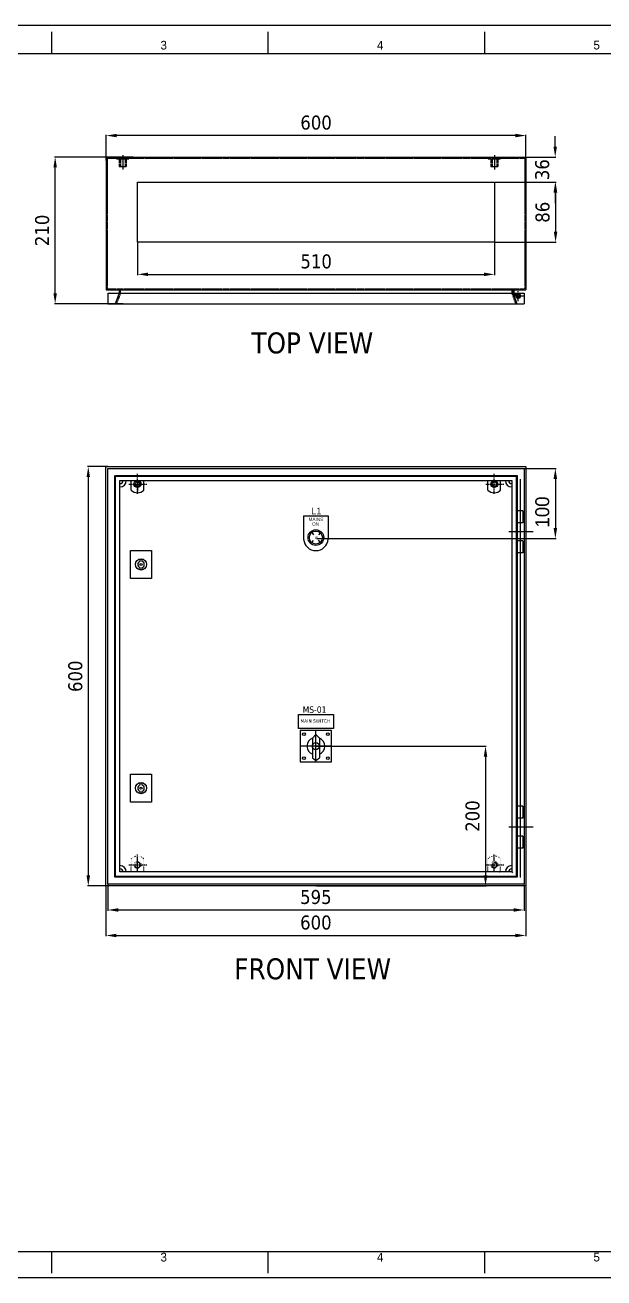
# Model space of a CAD drawing. Extents: x 867151 to 1787449, y -2071112 to -1028603.
# Drawn here: x 868626 to 869453, y -1033017 to -1031225 of the extents above; entities that cross this region are included whole.
import ezdxf
from ezdxf.enums import TextEntityAlignment as Align

# ---------------------------------------------------------------- set-up
doc = ezdxf.new("R2010")
doc.units = 0
doc.header["$LTSCALE"] = 4
doc.header["$MEASUREMENT"] = 0
for name, pattern in [('ACAD_ISO07W100', [3.5, 0.5, -3]), ('CENTER', [2, 1.25, -0.25, 0.25, -0.25]), ('HIDDEN', [0.375, 0.25, -0.125])]:
    doc.linetypes.add(name, pattern=pattern)
doc.layers.get('0').update_dxf_attribs({"linetype": 'CONTINUOUS'})
doc.layers.get('Defpoints').update_dxf_attribs({"linetype": 'CONTINUOUS'})
for name, color, linetype in [('BEM', 2, 'CONTINUOUS'), ('BIEGE', 3, 'CONTINUOUS'), ('KOERP', 7, 'CONTINUOUS'), ('Layer1', 7, 'CONTINUOUS'), ('MITTEL', 1, 'CENTER'), ('RI_DKLWL', 3, 'CONTINUOUS'), ('UNSICHT', 3, 'HIDDEN'), ('ZUBEH', 7, 'CONTINUOUS')]:
    doc.layers.add(name, color=color, linetype=linetype)
doc.layers.add('DIM', color=4, linetype='CONTINUOUS', lineweight=13)
doc.layers.add('TXT', color=3, linetype='CONTINUOUS', lineweight=25)
doc.styles.add('ar', font='arial.ttf')
doc.styles.add('ARIAL', font='arial.ttf')
doc.styles.add('BZ2', font='GOTHIC.TTF')
doc.styles.add('Tahoma', font='tahoma.ttf')
doc.dimstyles.new('Standard$0', dxfattribs={"dimscale": 6, "dimtxt": 6.5, "dimasz": 3.247, "dimexe": 1.0675, "dimexo": 1.645, "dimgap": 2.272, "dimtad": 2, "dimdec": 0, "dimzin": 0, "dimdsep": 46, "dimtxsty": 'Standard', "dimcen": 1.545, "dimdle": 5, "dimadec": 0, "dimazin": 0, "dimtfac": 1, "dimtdec": 0, "dimtix": 1, "dimtmove": 0, "dimatfit": 3, "dimfxl": 1, "dimtolj": 1, "dimtzin": 0, "dimarcsym": 0})

# ---------------------------------------------------------------- blocks, each defined once
blk = doc.blocks.new('AE Scharnier')
for p, q in [((-6.3, -4.2), (-2.1, 1.4)), ((-7.3, -8.9), (-6.3, -8.9)), ((-6.3, -8.9), (-6.3, -4.2)), ((-2.4, -0.4), (-3.4, -0.7))]:
    blk.add_line(p, q)
for radius, start, end in [(3.5, 191.6904, 145.9644), (2.5, 190.2213, 146.5077)]:
    blk.add_arc((0, 0), radius, start, end)
at = {"layer": 'MITTEL'}
for points in [[(7.5, 0), (0, 0), (-7.5, 0)], [(0, 7.5), (0, 0), (0, -7.5)]]:
    blk.add_lwpolyline(points, dxfattribs=at)
blk = doc.blocks.new('*D751')
at = {"layer": 'BEM', "color": 0, "lineweight": -2, "ltscale": 0.5, "transparency": 16777216}
for p, q in [((868780, -1031413.4), (868667.6, -1031413.4)), ((868668.6, -1031608.4), (868668.6, -1031428.4)), ((868766, -1031623.4), (868667.6, -1031623.4))]:
    blk.add_line(p, q, dxfattribs=at)
at = {"layer": 'BEM', "color": 0, "ltscale": 0.5, "transparency": 16777216}
for points in [[(868666.1, -1031428.4), (868671.1, -1031428.4), (868668.6, -1031413.4)], [(868666.1, -1031608.4), (868671.1, -1031608.4), (868668.6, -1031623.4)]]:
    blk.add_solid(points, dxfattribs=at)
at = {"layer": 'Defpoints', "color": 0, "ltscale": 0.5, "transparency": 16777216}
for p in [(868668.6, -1031413.4), (868781, -1031413.4), (868767, -1031623.4)]:
    blk.add_point(p, dxfattribs=at)
at = {"layer": 'BEM', "color": 4, "ltscale": 0.5, "transparency": 16777216, "insert": (868650.1, -1031518.4), "char_height": 20, "attachment_point": 5, "rotation": 90, "style": 'Tahoma'}
blk.add_mtext('\\A1;210', dxfattribs=at)
blk = doc.blocks.new('*D752')
at = {"layer": 'BEM', "color": 0, "lineweight": -2, "ltscale": 0.5, "transparency": 16777216}
for p, q in [((868741.5, -1031418.2), (868741.5, -1031381.7)), ((869326.5, -1031382.7), (868756.5, -1031382.7)), ((869341.5, -1031418.2), (869341.5, -1031381.7))]:
    blk.add_line(p, q, dxfattribs=at)
at = {"layer": 'BEM', "color": 0, "ltscale": 0.5, "transparency": 16777216}
for points in [[(868756.5, -1031380.2), (868756.5, -1031385.2), (868741.5, -1031382.7)], [(869326.5, -1031380.2), (869326.5, -1031385.2), (869341.5, -1031382.7)]]:
    blk.add_solid(points, dxfattribs=at)
at = {"layer": 'Defpoints', "color": 0, "ltscale": 0.5, "transparency": 16777216}
for p in [(868741.5, -1031382.7), (868741.5, -1031419.2), (869341.5, -1031419.2)]:
    blk.add_point(p, dxfattribs=at)
at = {"layer": 'BEM', "color": 4, "ltscale": 0.5, "transparency": 16777216, "insert": (869041.5, -1031364.3), "char_height": 20, "attachment_point": 5, "style": 'Tahoma'}
blk.add_mtext('\\A1;600', dxfattribs=at)
blk = doc.blocks.new('*D768')
at = {"layer": 'BEM', "color": 0, "lineweight": -2, "ltscale": 0.5, "transparency": 16777216}
for p, q in [((868743.7, -1032454.9), (868743.7, -1032491.8)), ((869338.7, -1032454.9), (869338.7, -1032491.8)), ((868758.7, -1032490.8), (869323.7, -1032490.8))]:
    blk.add_line(p, q, dxfattribs=at)
at = {"layer": 'BEM', "color": 0, "ltscale": 0.5, "transparency": 16777216}
for points in [[(868758.7, -1032488.3), (868758.7, -1032493.3), (868743.7, -1032490.8)], [(869323.7, -1032488.3), (869323.7, -1032493.3), (869338.7, -1032490.8)]]:
    blk.add_solid(points, dxfattribs=at)
at = {"layer": 'Defpoints', "color": 0, "ltscale": 0.5, "transparency": 16777216}
for p in [(868743.7, -1032453.9), (869338.7, -1032453.9), (869338.7, -1032490.8)]:
    blk.add_point(p, dxfattribs=at)
at = {"layer": 'BEM', "color": 4, "ltscale": 0.5, "transparency": 16777216, "insert": (869041.2, -1032472.4), "char_height": 20, "attachment_point": 5, "style": 'Tahoma'}
blk.add_mtext('\\A1;595', dxfattribs=at)
blk = doc.blocks.new('*D769')
at = {"layer": 'BEM', "color": 0, "lineweight": -2, "ltscale": 0.5, "transparency": 16777216}
for p, q in [((868741.2, -1032457.4), (868741.2, -1032528.3)), ((869341.2, -1032457.4), (869341.2, -1032528.3)), ((868756.2, -1032527.3), (869326.2, -1032527.3))]:
    blk.add_line(p, q, dxfattribs=at)
at = {"layer": 'BEM', "color": 0, "ltscale": 0.5, "transparency": 16777216}
for points in [[(868756.2, -1032524.8), (868756.2, -1032529.8), (868741.2, -1032527.3)], [(869326.2, -1032524.8), (869326.2, -1032529.8), (869341.2, -1032527.3)]]:
    blk.add_solid(points, dxfattribs=at)
at = {"layer": 'Defpoints', "color": 0, "ltscale": 0.5, "transparency": 16777216}
for p in [(868741.2, -1032456.4), (869341.2, -1032456.4), (869341.2, -1032527.3)]:
    blk.add_point(p, dxfattribs=at)
at = {"layer": 'BEM', "color": 4, "ltscale": 0.5, "transparency": 16777216, "insert": (869041.2, -1032508.9), "char_height": 20, "attachment_point": 5, "style": 'Tahoma'}
blk.add_mtext('\\A1;600', dxfattribs=at)
blk = doc.blocks.new('*D753')
at = {"layer": 'BEM', "color": 0, "lineweight": -2, "ltscale": 0.5, "transparency": 16777216}
for p, q in [((868743.7, -1031856.4), (868714.9, -1031856.4)), ((868715.9, -1031871.4), (868715.9, -1032441.4)), ((868743.7, -1032456.4), (868714.9, -1032456.4))]:
    blk.add_line(p, q, dxfattribs=at)
at = {"layer": 'BEM', "color": 0, "ltscale": 0.5, "transparency": 16777216}
for points in [[(868713.4, -1031871.4), (868718.4, -1031871.4), (868715.9, -1031856.4)], [(868713.4, -1032441.4), (868718.4, -1032441.4), (868715.9, -1032456.4)]]:
    blk.add_solid(points, dxfattribs=at)
at = {"layer": 'Defpoints', "color": 0, "ltscale": 0.5, "transparency": 16777216}
for p in [(868744.7, -1031856.4), (868715.9, -1032456.4), (868744.7, -1032456.4)]:
    blk.add_point(p, dxfattribs=at)
at = {"layer": 'BEM', "color": 4, "ltscale": 0.5, "transparency": 16777216, "insert": (868697.5, -1032156.4), "char_height": 20, "attachment_point": 5, "rotation": 90, "style": 'Tahoma'}
blk.add_mtext('\\A1;600', dxfattribs=at)
blk = doc.blocks.new('*D754')
at = {"layer": 'BEM', "color": 0, "lineweight": -2, "ltscale": 0.5, "transparency": 16777216}
for p, q in [((869314.7, -1031858.9), (869384.5, -1031858.9)), ((869383.5, -1031873.9), (869383.5, -1031944.1)), ((869042.2, -1031959.1), (869384.5, -1031959.1))]:
    blk.add_line(p, q, dxfattribs=at)
at = {"layer": 'BEM', "color": 0, "ltscale": 0.5, "transparency": 16777216}
for points in [[(869381, -1031873.9), (869386, -1031873.9), (869383.5, -1031858.9)], [(869381, -1031944.1), (869386, -1031944.1), (869383.5, -1031959.1)]]:
    blk.add_solid(points, dxfattribs=at)
at = {"layer": 'Defpoints', "color": 0, "ltscale": 0.5, "transparency": 16777216}
for p in [(869313.7, -1031858.9), (869041.2, -1031959.1), (869383.5, -1031959.1)]:
    blk.add_point(p, dxfattribs=at)
at = {"layer": 'BEM', "color": 4, "ltscale": 0.5, "transparency": 16777216, "insert": (869364.9, -1031921.4), "char_height": 20, "attachment_point": 5, "rotation": 90, "style": 'BZ2'}
blk.add_mtext('\\A1;100', dxfattribs=at)
blk = doc.blocks.new('*D770')
at = {"layer": 'BEM', "color": 0, "lineweight": -2, "ltscale": 0.5, "transparency": 16777216}
for p, q in [((869042.2, -1032256.4), (869284.7, -1032256.4)), ((869283.7, -1032271.4), (869283.7, -1032441.4)), ((869042.2, -1032456.4), (869284.7, -1032456.4))]:
    blk.add_line(p, q, dxfattribs=at)
at = {"layer": 'BEM', "color": 0, "ltscale": 0.5, "transparency": 16777216}
for points in [[(869281.2, -1032271.4), (869286.2, -1032271.4), (869283.7, -1032256.4)], [(869281.2, -1032441.4), (869286.2, -1032441.4), (869283.7, -1032456.4)]]:
    blk.add_solid(points, dxfattribs=at)
at = {"layer": 'Defpoints', "color": 0, "ltscale": 0.5, "transparency": 16777216}
for p in [(869041.2, -1032256.4), (869041.2, -1032456.4), (869283.7, -1032456.4)]:
    blk.add_point(p, dxfattribs=at)
at = {"layer": 'BEM', "color": 4, "ltscale": 0.5, "transparency": 16777216, "insert": (869265.2, -1032356.4), "char_height": 20, "attachment_point": 5, "rotation": 90, "style": 'Tahoma'}
blk.add_mtext('\\A1;200', dxfattribs=at)
blk = doc.blocks.new('*D772')
at = {"layer": 'BEM', "color": 0, "lineweight": -2, "ltscale": 0.5, "transparency": 16777216}
for p, q in [((868786.5, -1031536.2), (868786.5, -1031582.3)), ((869296.5, -1031536.2), (869296.5, -1031582.3)), ((868801.5, -1031581.3), (869281.5, -1031581.3))]:
    blk.add_line(p, q, dxfattribs=at)
at = {"layer": 'BEM', "color": 0, "ltscale": 0.5, "transparency": 16777216}
for points in [[(868801.5, -1031578.8), (868801.5, -1031583.8), (868786.5, -1031581.3)], [(869281.5, -1031578.8), (869281.5, -1031583.8), (869296.5, -1031581.3)]]:
    blk.add_solid(points, dxfattribs=at)
at = {"layer": 'Defpoints', "color": 0, "ltscale": 0.5, "transparency": 16777216}
for p in [(868786.5, -1031535.2), (869296.5, -1031535.2), (869296.5, -1031581.3)]:
    blk.add_point(p, dxfattribs=at)
at = {"layer": 'BEM', "color": 4, "ltscale": 0.5, "transparency": 16777216, "insert": (869041.6, -1031562.9), "char_height": 20, "attachment_point": 5, "style": 'Tahoma'}
blk.add_mtext('\\A1;510', dxfattribs=at)
blk = doc.blocks.new('*D773')
at = {"layer": 'BEM', "color": 0, "lineweight": -2, "ltscale": 0.5, "transparency": 16777216}
for p, q in [((869297.5, -1031449.6), (869384.8, -1031449.6)), ((869383.8, -1031464.6), (869383.8, -1031520.2)), ((869297.5, -1031535.2), (869384.8, -1031535.2))]:
    blk.add_line(p, q, dxfattribs=at)
at = {"layer": 'BEM', "color": 0, "ltscale": 0.5, "transparency": 16777216}
for points in [[(869381.3, -1031464.6), (869386.3, -1031464.6), (869383.8, -1031449.6)], [(869381.3, -1031520.2), (869386.3, -1031520.2), (869383.8, -1031535.2)]]:
    blk.add_solid(points, dxfattribs=at)
at = {"layer": 'Defpoints', "color": 0, "ltscale": 0.5, "transparency": 16777216}
for p in [(869296.5, -1031449.6), (869296.5, -1031535.2), (869383.8, -1031535.2)]:
    blk.add_point(p, dxfattribs=at)
at = {"layer": 'BEM', "color": 4, "ltscale": 0.5, "transparency": 16777216, "insert": (869365.3, -1031492.4), "char_height": 20, "attachment_point": 5, "rotation": 90, "style": 'Tahoma'}
blk.add_mtext('\\A1;86', dxfattribs=at)
blk = doc.blocks.new('ELDON LOCK')
at = {"layer": 'RI_DKLWL'}
for p, q in [((80078, 24272.7), (80107.9, 24272.7)), ((80078, 24232.7), (80078, 24272.7)), ((80091.5, 24259.8), (80091.5, 24257.1)), ((80094.5, 24257.1), (80094.5, 24259.8)), ((80107.9, 24272.7), (80107.9, 24232.7)), ((80091.5, 24248.2), (80091.5, 24245.6)), ((80094.5, 24245.6), (80094.5, 24248.2)), ((80107.9, 24232.7), (80078, 24232.7))]:
    blk.add_line(p, q, dxfattribs=at)
for radius in [7.99, 1.5]:
    blk.add_circle((80093, 24252.7), radius, dxfattribs=at)
for radius, start, end in [(4.7, 108.6131, 251.3869), (7.24, 78.0572, 101.9428), (4.7, 288.6131, 71.3869), (7.24, 258.0572, 281.9428)]:
    blk.add_arc((80093, 24252.7), radius, start, end, dxfattribs=at)
blk = doc.blocks.new('*D765')
at = {"layer": 'BEM', "color": 0, "lineweight": -2, "ltscale": 0.5, "transparency": 16777216}
for p, q in [((869383.3, -1031398.4), (869383.3, -1031383.4)), ((869342.5, -1031413.4), (869384.3, -1031413.4)), ((869297.5, -1031449.6), (869384.3, -1031449.6)), ((869383.3, -1031464.6), (869383.3, -1031479.6))]:
    blk.add_line(p, q, dxfattribs=at)
at = {"layer": 'BEM', "color": 0, "ltscale": 0.5, "transparency": 16777216}
for points in [[(869380.8, -1031398.4), (869385.8, -1031398.4), (869383.3, -1031413.4)], [(869380.8, -1031464.6), (869385.8, -1031464.6), (869383.3, -1031449.6)]]:
    blk.add_solid(points, dxfattribs=at)
at = {"layer": 'Defpoints', "color": 0, "ltscale": 0.5, "transparency": 16777216}
for p in [(869341.5, -1031413.4), (869383.3, -1031413.4), (869296.5, -1031449.6)]:
    blk.add_point(p, dxfattribs=at)
at = {"layer": 'BEM', "color": 4, "ltscale": 0.5, "transparency": 16777216, "insert": (869364.8, -1031431.5), "char_height": 20, "attachment_point": 5, "rotation": 90, "style": 'Tahoma'}
blk.add_mtext('\\A1;36', dxfattribs=at)

msp = doc.modelspace()

# ---------------------------------------------------------------- linework, layer by layer
for p, q in [((868741.2, -1031856.4), (868806.2, -1031856.4)), ((869023.7, -1031926.7), (869058.7, -1031926.7)), ((869023.7, -1031926.7), (869023.7, -1031960.2)), ((869058.7, -1031926.7), (869058.7, -1031960.2)), ((869337.2, -1031919.7), (869328.7, -1031919.7)), ((869035.3, -1031950.8), (869037.8, -1031953.8)), ((869047.5, -1031951.1), (869044.8, -1031954)), ((869337.2, -1031936.7), (869328.7, -1031936.7)), ((869035.3, -1031965), (869037.8, -1031962)), ((869047.5, -1031964.7), (869044.8, -1031961.8)), ((869337.2, -1031962.7), (869328.7, -1031962.7)), ((869328.7, -1031962.7), (869328.7, -1031979.7)), ((869337.2, -1031979.7), (869328.7, -1031979.7)), ((869016.2, -1032211.1), (869066.2, -1032211.1)), ((869016.2, -1032231.1), (869016.2, -1032211.1)), ((869066.2, -1032211.1), (869066.2, -1032231.1)), ((869066.2, -1032231.1), (869016.2, -1032231.1)), ((869041.2, -1032239.7), (869036.2, -1032244.8)), ((869041.2, -1032239.7), (869046.2, -1032244.8)), ((869036.2, -1032244.8), (869036.2, -1032272.9)), ((869046.2, -1032244.8), (869046.2, -1032272.9)), ((869036.2, -1032272.9), (869041.2, -1032276.9)), ((869041.2, -1032276.9), (869046.2, -1032272.9)), ((869328.7, -1032342.3), (869328.7, -1032359.3)), ((869337.2, -1032342.3), (869328.7, -1032342.3)), ((869337.2, -1032342.3), (869328.7, -1032342.3)), ((869337.2, -1032359.3), (869328.7, -1032359.3)), ((869337.2, -1032385.3), (869328.7, -1032385.3)), ((869328.7, -1032385.3), (869328.7, -1032402.3)), ((869337.2, -1032402.3), (869328.7, -1032402.3))]:
    msp.add_line(p, q)
at = {"linetype": 'ByBlock', "lineweight": 0}
msp.add_line((868786.6, -1031856.4), (868795.2, -1031856.4), dxfattribs=at)
at = {"ltscale": 0.1}
for p, q in [((868753.7, -1032443.9), (868753.7, -1031868.9)), ((868754.7, -1031868.9), (869328.7, -1031868.9)), ((868754.7, -1032442.9), (868754.7, -1031869.9)), ((868754.7, -1031869.9), (869327.7, -1031869.9)), ((868761.2, -1032436.4), (868761.2, -1031876.4)), ((868761.2, -1031876.4), (869321.2, -1031876.4)), ((868777.2, -1031890.1), (868777.2, -1031876.4)), ((868795.2, -1031890.1), (868795.2, -1031876.4)), ((869287.2, -1031890.1), (869287.2, -1031876.4)), ((869305.2, -1031890.1), (869305.2, -1031876.4)), ((869321.2, -1031876.4), (869321.2, -1032436.4)), ((869327.7, -1031869.9), (869327.7, -1032442.9)), ((869328.7, -1031868.9), (869328.7, -1032443.9)), ((869321.2, -1032436.4), (868761.2, -1032436.4)), ((869328.7, -1032443.9), (868753.7, -1032443.9)), ((869327.7, -1032442.9), (868754.7, -1032442.9))]:
    msp.add_line(p, q, dxfattribs=at)
at = {"linetype": 'ACAD_ISO07W100', "ltscale": 0.8}
for p, q in [((868754.7, -1031869.9), (868761.2, -1031876.4)), ((869327.7, -1031869.9), (869321.2, -1031876.4)), ((868754.7, -1032442.9), (868761.2, -1032436.4)), ((869321.2, -1032436.4), (869327.7, -1032442.9))]:
    msp.add_line(p, q, dxfattribs=at)
at = {"color": 0}
for p, q in [((869337.2, -1031919.7), (869337.2, -1031936.7)), ((869337.2, -1031962.7), (869337.2, -1031979.7)), ((869337.2, -1032342.3), (869337.2, -1032359.3)), ((869337.2, -1032385.3), (869337.2, -1032402.3))]:
    msp.add_line(p, q, dxfattribs=at)
at = {"linetype": 'CENTER', "ltscale": 12}
for p, q in [((869041.2, -1032278.9), (869041.2, -1032233.9)), ((869063.7, -1032256.4), (869018.7, -1032256.4))]:
    msp.add_line(p, q, dxfattribs=at)
at = {"linetype": 'ACAD_ISO07W100', "ltscale": 0.1}
for p, q in [((868777.2, -1032435.1), (868777.2, -1032417.7)), ((868795.2, -1032435.1), (868795.2, -1032417.7)), ((869287.2, -1032435.1), (869287.2, -1032417.7)), ((869305.2, -1032435.1), (869305.2, -1032417.7))]:
    msp.add_line(p, q, dxfattribs=at)
at = {"color": 1}
msp.add_lwpolyline([(868786.5, -1031449.6), (869296.5, -1031449.6), (869296.5, -1031535.2), (868786.5, -1031535.2)], close=True, dxfattribs=at)
msp.add_lwpolyline([(869018.7, -1032278.9), (869063.7, -1032278.9), (869063.7, -1032233.9), (869018.7, -1032233.9)], close=True)
at = {"ltscale": 0.1}
for centre, radius in [((868786.2, -1031881.4), 5), ((868786.2, -1031881.4), 3.25), ((869296.2, -1031881.4), 5), ((869296.2, -1031881.4), 3.25)]:
    msp.add_circle(centre, radius, dxfattribs=at)
at = {"color": 1}
for centre, radius in [((869041.2, -1031957.9), 11.2), ((869041.2, -1032256.4), 5)]:
    msp.add_circle(centre, radius, dxfattribs=at)
for centre, radius in [((869041.2, -1031957.9), 9.25), ((869024.2, -1032239.1), 2), ((869058.2, -1032239.1), 2), ((869024.2, -1032273.6), 2), ((869058.2, -1032273.6), 2)]:
    msp.add_circle(centre, radius)
at = {"linetype": 'ACAD_ISO07W100', "ltscale": 0.1}
for centre, radius in [((868786.2, -1032426.4), 5), ((868786.2, -1032426.4), 3.25), ((869296.2, -1032426.4), 5), ((869296.2, -1032426.4), 3.25)]:
    msp.add_circle(centre, radius, dxfattribs=at)
at = {"ltscale": 0.1}
for centre in [(868786.2, -1031881.4), (869296.2, -1031881.4)]:
    msp.add_arc(centre, 12.5, 223.9455, 316.0545, dxfattribs=at)
for centre, radius, start, end in [((869041.2, -1031959.1), 17.5, 183.773, 356.227), ((869041.2, -1032256.4), 12.7, 113.282, 246.718), ((869041.2, -1032256.4), 12.7, 293.282, 66.718)]:
    msp.add_arc(centre, radius, start, end)
at = {"linetype": 'ACAD_ISO07W100', "ltscale": 0.1}
for centre, start, end in [((868786.2, -1032426.4), 43.9455, 136.0545), ((869296.2, -1032426.4), 43.9455, 136.0545), ((868786.2, -1032426.4), 223.9455, 233.1301), ((868786.2, -1032426.4), 306.8699, 316.0545)]:
    msp.add_arc(centre, 12.5, start, end, dxfattribs=at)
at = {"linetype": 'ACAD_ISO07W100', "ltscale": 0.3}
for start, end in [(223.9455, 233.1301), (306.8699, 316.0545)]:
    msp.add_arc((869296.2, -1032426.4), 12.5, start, end, dxfattribs=at)
at = {"layer": 'BEM'}
for centre in [(868786.2, -1031881.4), (869296.2, -1031881.4), (868786.2, -1032426.4), (869296.2, -1032426.4)]:
    msp.add_arc(centre, 4, 180, 90, dxfattribs=at)
at = {"layer": 'BIEGE'}
for centre, start, end in [((868761.2, -1031876.4), 270, 0), ((869321.2, -1031876.4), 180, 270), ((868761.2, -1032436.4), 0, 90), ((869321.2, -1032436.4), 90, 180)]:
    msp.add_arc(centre, 9, start, end, dxfattribs=at)
at = {"layer": 'KOERP'}
for p, q in [((868741.5, -1031413.4), (868741.5, -1031603.4)), ((868741.5, -1031413.4), (869341.5, -1031413.4)), ((869341.5, -1031413.4), (869341.5, -1031603.4)), ((868741.5, -1031603.4), (869341.5, -1031603.4)), ((868744, -1031608.4), (868744, -1031623.4)), ((868744, -1031608.4), (869339, -1031608.4)), ((868760, -1031608.4), (868754.3, -1031623.4)), ((868760, -1031603.4), (868760, -1031608.4)), ((869323, -1031603.4), (869323, -1031608.4)), ((869323, -1031608.4), (869328.6, -1031623.4)), ((869339, -1031608.4), (869339, -1031623.4)), ((868744, -1031623.4), (869339, -1031623.4)), ((868741.2, -1032456.4), (868741.2, -1031856.4)), ((868741.2, -1031856.4), (869341.2, -1031856.4)), ((868743.7, -1032453.9), (868743.7, -1031858.9)), ((868743.7, -1031858.9), (869338.7, -1031858.9)), ((869338.7, -1031858.9), (869338.7, -1032453.9)), ((869341.2, -1031856.4), (869341.2, -1032456.4)), ((869338.7, -1032453.9), (868743.7, -1032453.9)), ((869341.2, -1032456.4), (868741.2, -1032456.4))]:
    msp.add_line(p, q, dxfattribs=at)
at = {"layer": 'Layer1'}
for p, q in [((868663.2, -1031234.5), (868663.2, -1031265.5)), ((868972.6, -1031234.5), (868972.6, -1031265.5)), ((869282, -1031234.5), (869282, -1031265.5)), ((868044.4, -1031265.5), (870519.5, -1031265.5)), ((868044.4, -1032979.5), (870519.5, -1032979.5)), ((868663.2, -1032979.5), (868663.2, -1033010.4)), ((868972.6, -1032979.5), (868972.6, -1033010.4)), ((869282, -1032979.5), (869282, -1033010.4))]:
    msp.add_line(p, q, dxfattribs=at)
msp.add_lwpolyline([(867993.6, -1031224.6), (870561.1, -1031224.6), (870561.1, -1033017.3), (867993.6, -1033017.3)], close=True, dxfattribs=at)
at = {"layer": 'MITTEL', "ltscale": 5}
for p, q in [((868765.3, -1031410.7), (868765.3, -1031431.3)), ((869296.5, -1031410.7), (869296.5, -1031431.3)), ((869296.6, -1032426.4), (869295.9, -1032426.4)), ((869296.2, -1032427), (869296.2, -1032426))]:
    msp.add_line(p, q, dxfattribs=at)
at = {"layer": 'MITTEL'}
for p, q in [((868773.9, -1031881.4), (868799.8, -1031881.4)), ((868786.6, -1031881.4), (868785.9, -1031881.4)), ((868786.2, -1031895.4), (868786.2, -1031866.6)), ((868786.2, -1031882), (868786.2, -1031881)), ((869283.9, -1031881.4), (869309.8, -1031881.4)), ((869296.6, -1031881.4), (869295.9, -1031881.4)), ((869296.2, -1031895.4), (869296.2, -1031866.6)), ((869296.2, -1031882), (869296.2, -1031881)), ((868786.2, -1032436.4), (868786.2, -1032411.6)), ((869296.2, -1032436.4), (869296.2, -1032411.6)), ((868773.9, -1032426.4), (868799.8, -1032426.4)), ((868786.6, -1032426.4), (868785.9, -1032426.4)), ((868786.2, -1032427), (868786.2, -1032426)), ((869283.9, -1032426.4), (869309.8, -1032426.4))]:
    msp.add_line(p, q, dxfattribs=at)
at = {"layer": 'MITTEL', "linetype": 'ByBlock'}
for p, q in [((869333, -1031874.3), (869333, -1032444.2)), ((869351.6, -1031949.7), (869317.1, -1031949.7)), ((869351.6, -1032372.3), (869317.1, -1032372.3))]:
    msp.add_line(p, q, dxfattribs=at)
at = {"layer": 'MITTEL'}
msp.add_lwpolyline([(868786.2, -1031876.4), (868786.2, -1031878.9), (868786.2, -1031894.4)], dxfattribs=at)
at = {"layer": 'UNSICHT'}
for p, q in [((868743, -1031414.9), (868743, -1031601.9)), ((868743, -1031414.9), (869340, -1031414.9)), ((868756.3, -1031414.9), (868774.3, -1031414.9)), ((868756.3, -1031414.9), (868756.3, -1031415.9)), ((868774.3, -1031414.9), (868774.3, -1031415.9)), ((869287.5, -1031414.9), (869305.5, -1031414.9)), ((869287.5, -1031414.9), (869287.5, -1031415.9)), ((869305.5, -1031414.9), (869305.5, -1031415.9)), ((869340, -1031414.9), (869340, -1031601.9)), ((868756.3, -1031415.9), (868774.3, -1031415.9)), ((868760.3, -1031415.9), (868760.3, -1031426.9)), ((868760.3, -1031426.9), (868770.3, -1031426.9)), ((868761.3, -1031415.9), (868761.3, -1031426.9)), ((868762, -1031415.9), (868762, -1031426.9)), ((868768.5, -1031415.9), (868768.5, -1031426.9)), ((868769.3, -1031415.9), (868769.3, -1031426.9)), ((868770.3, -1031415.9), (868770.3, -1031426.9)), ((869287.5, -1031415.9), (869305.5, -1031415.9)), ((869291.5, -1031415.9), (869291.5, -1031426.9)), ((869291.5, -1031426.9), (869301.5, -1031426.9)), ((869292.5, -1031415.9), (869292.5, -1031426.9)), ((869293.2, -1031415.9), (869293.2, -1031426.9)), ((869299.7, -1031415.9), (869299.7, -1031426.9)), ((869300.5, -1031415.9), (869300.5, -1031426.9)), ((869301.5, -1031415.9), (869301.5, -1031426.9)), ((868743, -1031601.9), (869340, -1031601.9)), ((868761.9, -1031608.4), (868756.2, -1031623.4)), ((868761.5, -1031603.4), (868761.5, -1031608.4)), ((869321.1, -1031603.4), (869321.1, -1031608.4)), ((869321.1, -1031608.4), (869326.7, -1031623.4))]:
    msp.add_line(p, q, dxfattribs=at)
at = {"layer": 'ZUBEH'}
for centre, start, end in [((868761.2, -1031876.4), 270, 0), ((869321.2, -1031876.4), 180, 270), ((868761.2, -1032436.4), 0, 90), ((869321.2, -1032436.4), 90, 180)]:
    msp.add_arc(centre, 4.35, start, end, dxfattribs=at)

# ---------------------------------------------------------------- block references
for p in [(788698.3, -1056249.1), (788698.3, -1056569.1)]:
    msp.add_blockref('ELDON LOCK', p)
at = {"layer": 'ZUBEH', "xscale": -1, "rotation": 180}
msp.add_blockref('AE Scharnier', (869330.3, -1031612.3), dxfattribs=at)

# ---------------------------------------------------------------- texts
for s, height, style, p in [('MAINS ', 4.75, 'ARIAL', (869030.8, -1031934.3)), ('ON', 4.75, 'ARIAL', (869035.8, -1031941.1)), ('W', 3.25, 'ARIAL', (869039.7, -1031959.5)), ('MAIN SWITCH', 5, 'Tahoma', (869019.2, -1032222.8))]:
    msp.add_text(s, height=height, dxfattribs=dict(style=style)).set_placement(p)
at = {"char_height": 30, "width": 595, "attachment_point": 5, "style": 'Tahoma'}
for s, insert in [('TOP VIEW', (869036.1, -1031679.7)), ('FRONT VIEW', (869036.6, -1032575.3))]:
    msp.add_mtext(s, dxfattribs=dict(at, insert=insert))
at = {"layer": 'DIM', "color": 3, "style": 'ar'}
msp.add_text('L1', height=9.55, dxfattribs=at).set_placement((869034.4, -1031924.8))
at = {"layer": 'Layer1', "style": 'BZ2'}
for s, p in [('3', (868823.7, -1031253.4)), ('4', (869133.1, -1031253.4)), ('5', (869442.5, -1031253.4)), ('3', (868823.7, -1032987.6)), ('4', (869133.1, -1032987.6)), ('5', (869442.5, -1032987.6))]:
    msp.add_text(s, height=12.4, dxfattribs=at).set_placement(p, align=Align.MIDDLE)
at = {"layer": 'TXT', "style": 'Tahoma'}
msp.add_text('MS-01', height=9.19, dxfattribs=at).set_placement((869022.4, -1032208.7))

# ---------------------------------------------------------------- dimensions: what is measured, and where the dimension line sits
at = {"layer": 'BEM', "ltscale": 0.5}
for base, p1, p2, picture, middle in [((868741.5, -1031382.7), (869341.5, -1031419.2), (868741.5, -1031419.2), '*D752', (869041.5, -1031382.7)), ((869296.5, -1031581.3), (868786.5, -1031535.2), (869296.5, -1031535.2), '*D772', (869041.6, -1031581.3)), ((869338.7, -1032490.8), (868743.7, -1032453.9), (869338.7, -1032453.9), '*D768', (869041.2, -1032490.8))]:
    dim = msp.add_linear_dim(base=base, p1=p1, p2=p2, dimstyle='Standard$0', override={"dimscale": 1, "dimtxt": 20, "dimasz": 15, "dimexe": 1, "dimexo": 1, "dimgap": 8, "dimtad": 1, "dimtxsty": 'Tahoma', "dimcen": 0.09, "dimdle": 0, "dimclrt": 4, "dimtdec": 1, "dimtix": 0, "dimtofl": 0}, dxfattribs=at)
    dim.commit()
    dim.dimension.update_dxf_attribs({"geometry": picture, "text_midpoint": middle, "dimtype": 160})
for base, p1, p2, override, picture, middle in [((869383.3, -1031413.4), (869296.5, -1031449.6), (869341.5, -1031413.4), {"dimscale": 1, "dimtxt": 20, "dimasz": 15, "dimexe": 1, "dimexo": 1, "dimgap": 8, "dimtad": 1, "dimtxsty": 'Tahoma', "dimcen": 0.09, "dimdle": 0, "dimclrt": 4, "dimtdec": 1, "dimtix": 0, "dimtofl": 0}, '*D765', (869383.3, -1031431.5)), ((868715.9, -1032456.4), (868744.7, -1031856.4), (868744.7, -1032456.4), {"dimscale": 1, "dimtxt": 20, "dimasz": 15, "dimexe": 1, "dimexo": 1, "dimgap": 8, "dimtad": 1, "dimtxsty": 'Tahoma', "dimcen": 0.09, "dimdle": 0, "dimclrt": 4, "dimtdec": 1, "dimtix": 0, "dimtofl": 0}, '*D753', (868715.9, -1032156.4)), ((869383.5, -1031959.1), (869313.7, -1031858.9), (869041.2, -1031959.1), {"dimscale": 1, "dimtxt": 20, "dimasz": 15, "dimexe": 1, "dimexo": 1, "dimgap": 8, "dimtad": 1, "dimtxsty": 'BZ2', "dimcen": 0.09, "dimdle": 0, "dimclrt": 4, "dimtdec": 1, "dimtix": 0, "dimtofl": 0}, '*D754', (869383.5, -1031921.4)), ((869283.7, -1032456.4), (869041.2, -1032256.4), (869041.2, -1032456.4), {"dimscale": 1, "dimtxt": 20, "dimasz": 15, "dimexe": 1, "dimexo": 1, "dimgap": 8, "dimtad": 1, "dimtxsty": 'Tahoma', "dimcen": 0.09, "dimdle": 0, "dimclrt": 4, "dimtdec": 1, "dimtix": 0, "dimtofl": 0}, '*D770', (869283.7, -1032356.4))]:
    dim = msp.add_linear_dim(base=base, p1=p1, p2=p2, angle=90, dimstyle='Standard$0', override=override, dxfattribs=at)
    dim.commit()
    dim.dimension.update_dxf_attribs({"geometry": picture, "text_midpoint": middle, "dimtype": 160})
for base, p1, p2, angle, picture, middle in [((868668.6, -1031413.4), (868767, -1031623.4), (868781, -1031413.4), 270, '*D751', (868650.1, -1031518.4)), ((869383.8, -1031535.2), (869296.5, -1031449.6), (869296.5, -1031535.2), 90, '*D773', (869365.3, -1031492.4))]:
    dim = msp.add_linear_dim(base=base, p1=p1, p2=p2, angle=angle, dimstyle='Standard$0', override={"dimscale": 1, "dimtxt": 20, "dimasz": 15, "dimexe": 1, "dimexo": 1, "dimgap": 8, "dimtad": 1, "dimtxsty": 'Tahoma', "dimcen": 0.09, "dimdle": 0, "dimclrt": 4, "dimtdec": 1, "dimtix": 0, "dimtofl": 0}, dxfattribs=at)
    dim.commit()
    dim.dimension.update_dxf_attribs({"geometry": picture, "text_midpoint": middle})
dim = msp.add_linear_dim(base=(869341.2, -1032527.3), p1=(868741.2, -1032456.4), p2=(869341.2, -1032456.4), dimstyle='Standard$0', override={"dimscale": 1, "dimtxt": 20, "dimasz": 15, "dimexe": 1, "dimexo": 1, "dimgap": 8, "dimtad": 1, "dimtxsty": 'Tahoma', "dimcen": 0.09, "dimdle": 0, "dimclrt": 4, "dimtdec": 1, "dimtix": 0, "dimtofl": 0}, dxfattribs=at)
dim.commit()
dim.dimension.update_dxf_attribs({"geometry": '*D769', "text_midpoint": (869041.2, -1032508.9)})

doc.saveas('drawing.dxf')
